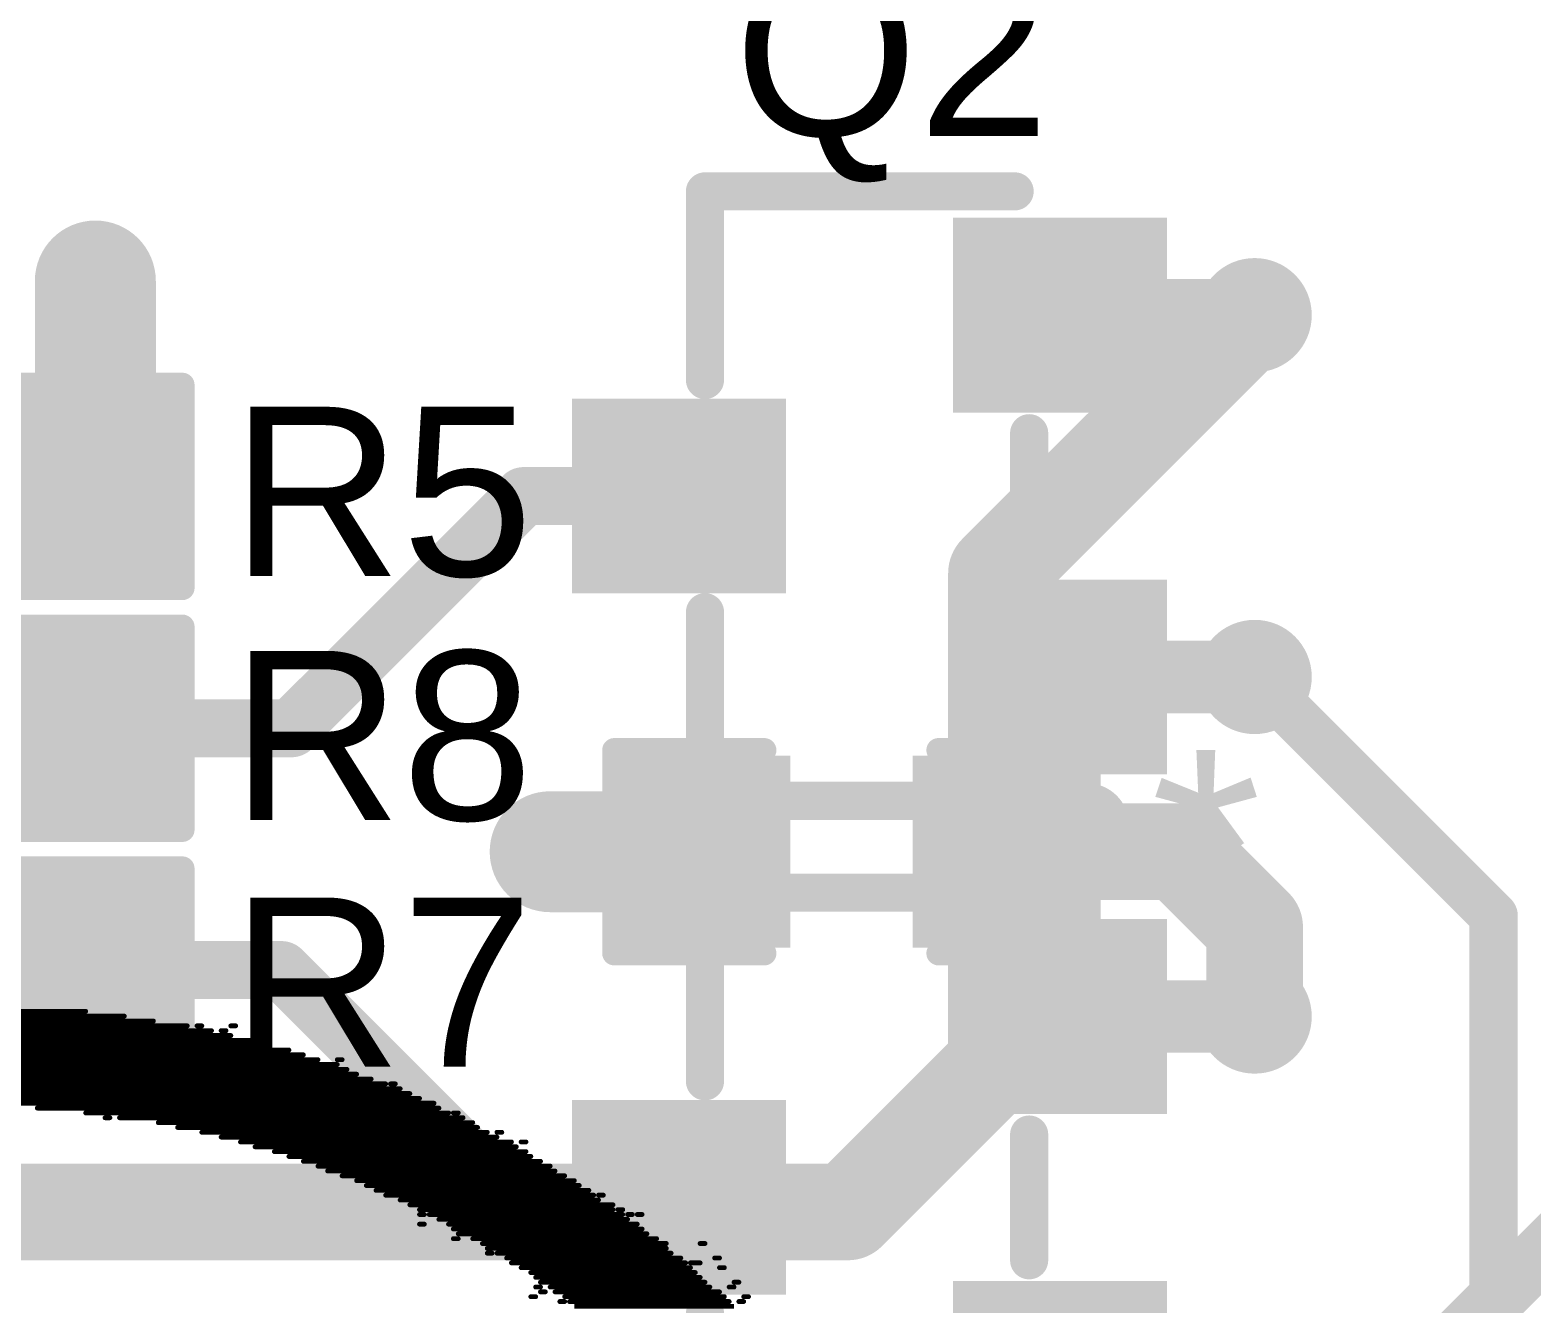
# Model space of a CAD drawing. Header units: millimetres. Extents: x -1.41 to 1.31, y -0.13 to 2.68.
# Drawn here: x 0.1915 to 0.5019, y 2.0545 to 2.3179 of the extents above; entities that cross this region are included whole.
import ezdxf

# ---------------------------------------------------------------- set-up
doc = ezdxf.new("R2010")
doc.units = ezdxf.units.MM
doc.header["$MEASUREMENT"] = 0
for name, color, linetype in [('BottomLayer', 5, 'Continuous'), ('BottomOverlay', 54, 'Continuous'), ('BottomPaste', 16, 'Continuous'), ('BottomSolder', 6, 'Continuous'), ('Mechanical2', 216, 'Continuous'), ('TopLayer', 1, 'Continuous'), ('TopOverlay', 2, 'Continuous'), ('TopPaste', 8, 'Continuous'), ('TopSolder', 216, 'Continuous'), ('ViaHoleLayer', 16, 'Continuous')]:
    doc.layers.add(name, color=color, linetype=linetype)
doc.styles.add('Arial', font='', dxfattribs={"height": 0.2})
doc.styles.get('Arial').set_extended_font_data('Arial')

# ---------------------------------------------------------------- blocks, each defined once
blk = doc.blocks.new('R__0603_58')
at = {"layer": 'TopLayer'}
for points in [[(-0.015, 0.0175), (-0.015, -0.0175), (-0.045, -0.0175), (-0.045, 0.0175)], [(0.045, 0.0175), (0.045, -0.0175), (0.015, -0.0175), (0.015, 0.0175)]]:
    blk.add_hatch(color=1, dxfattribs=at).paths.add_polyline_path(points)
at = {"layer": 'TopPaste'}
for points in [[(-0.015, 0.0175), (-0.015, -0.0175), (-0.045, -0.0175), (-0.045, 0.0175)], [(0.045, 0.0175), (0.045, -0.0175), (0.015, -0.0175), (0.015, 0.0175)]]:
    blk.add_hatch(color=8, dxfattribs=at).paths.add_polyline_path(points)
at = {"layer": 'TopSolder'}
for points in [[(-0.011, 0.0215), (-0.011, -0.0215), (-0.049, -0.0215), (-0.049, 0.0215)], [(0.049, 0.0215), (0.049, -0.0215), (0.011, -0.0215), (0.011, 0.0215)]]:
    blk.add_hatch(color=216, dxfattribs=at).paths.add_polyline_path(points)
at = {"layer": 'TopOverlay', "const_width": 0.005}
for points in [[(0.048, 0.021), (-0.048, 0.021)], [(-0.048, 0.021), (-0.048, -0.021)], [(0.048, 0.021), (0.048, -0.021)], [(0.048, -0.021), (-0.048, -0.021)]]:
    blk.add_lwpolyline(points, dxfattribs=at)
at = {"layer": 'TopOverlay', "const_width": 0.0025}
for points in [[(-0.04925, 0.021, 1), (-0.04675, 0.021, 1)], [(-0.04925, 0.021, 1), (-0.04675, 0.021, 1)], [(0.04675, 0.021, 1), (0.04925, 0.021, 1)], [(0.04675, 0.021, 1), (0.04925, 0.021, 1)], [(-0.04925, -0.021, 1), (-0.04675, -0.021, 1)], [(-0.04925, -0.021, 1), (-0.04675, -0.021, 1)], [(0.04675, -0.021, 1), (0.04925, -0.021, 1)], [(0.04675, -0.021, 1), (0.04925, -0.021, 1)]]:
    blk.add_lwpolyline(points, format="xyb", close=True, dxfattribs=at)
blk = doc.blocks.new('R__0603_59')
at = {"layer": 'TopLayer'}
for points in [[(-0.015, 0.0175), (-0.015, -0.0175), (-0.045, -0.0175), (-0.045, 0.0175)], [(0.045, 0.0175), (0.045, -0.0175), (0.015, -0.0175), (0.015, 0.0175)]]:
    blk.add_hatch(color=1, dxfattribs=at).paths.add_polyline_path(points)
at = {"layer": 'TopPaste'}
for points in [[(-0.015, 0.0175), (-0.015, -0.0175), (-0.045, -0.0175), (-0.045, 0.0175)], [(0.045, 0.0175), (0.045, -0.0175), (0.015, -0.0175), (0.015, 0.0175)]]:
    blk.add_hatch(color=8, dxfattribs=at).paths.add_polyline_path(points)
at = {"layer": 'TopSolder'}
for points in [[(-0.011, 0.0215), (-0.011, -0.0215), (-0.049, -0.0215), (-0.049, 0.0215)], [(0.049, 0.0215), (0.049, -0.0215), (0.011, -0.0215), (0.011, 0.0215)]]:
    blk.add_hatch(color=216, dxfattribs=at).paths.add_polyline_path(points)
at = {"layer": 'TopOverlay', "const_width": 0.005}
for points in [[(-0.048, 0.021), (-0.048, -0.021)], [(0.048, 0.021), (-0.048, 0.021)], [(0.048, 0.021), (0.048, -0.021)], [(0.048, -0.021), (-0.048, -0.021)]]:
    blk.add_lwpolyline(points, dxfattribs=at)
at = {"layer": 'TopOverlay', "const_width": 0.0025}
for points in [[(-0.04925, 0.021, 1), (-0.04675, 0.021, 1)], [(-0.04925, 0.021, 1), (-0.04675, 0.021, 1)], [(0.04675, 0.021, 1), (0.04925, 0.021, 1)], [(0.04675, 0.021, 1), (0.04925, 0.021, 1)], [(-0.04925, -0.021, 1), (-0.04675, -0.021, 1)], [(-0.04925, -0.021, 1), (-0.04675, -0.021, 1)], [(0.04675, -0.021, 1), (0.04925, -0.021, 1)], [(0.04675, -0.021, 1), (0.04925, -0.021, 1)]]:
    blk.add_lwpolyline(points, format="xyb", close=True, dxfattribs=at)
blk = doc.blocks.new('SOT_23_60')
at = {"layer": 'TopLayer'}
for points in [[(-0.01614, 0.05748), (0.01614, 0.05748), (0.01614, 0.02126), (-0.01614, 0.02126)], [(-0.05354, -0.02126), (-0.02126, -0.02126), (-0.02126, -0.05748), (-0.05354, -0.05748)], [(0.02126, -0.02126), (0.05354, -0.02126), (0.05354, -0.05748), (0.02126, -0.05748)]]:
    blk.add_hatch(color=1, dxfattribs=at).paths.add_polyline_path(points)
at = {"layer": 'TopPaste'}
for points in [[(-0.01614, 0.05748), (0.01614, 0.05748), (0.01614, 0.02126), (-0.01614, 0.02126)], [(-0.05354, -0.02126), (-0.02126, -0.02126), (-0.02126, -0.05748), (-0.05354, -0.05748)], [(0.02126, -0.02126), (0.05354, -0.02126), (0.05354, -0.05748), (0.02126, -0.05748)]]:
    blk.add_hatch(color=8, dxfattribs=at).paths.add_polyline_path(points)
at = {"layer": 'TopSolder'}
for points in [[(-0.02014, 0.06148), (0.02014, 0.06148), (0.02014, 0.01726), (-0.02014, 0.01726)], [(-0.05754, -0.01726), (-0.01726, -0.01726), (-0.01726, -0.06148), (-0.05754, -0.06148)], [(0.01726, -0.01726), (0.05754, -0.01726), (0.05754, -0.06148), (0.01726, -0.06148)]]:
    blk.add_hatch(color=216, dxfattribs=at).paths.add_polyline_path(points)
at = {"layer": 'TopOverlay', "const_width": 0.00787}
for points in [[(-0.063, 0.034), (-0.063, -0.03)], [(-0.063, 0.034), (-0.024, 0.034)], [(0.024, 0.034), (0.063, 0.034)], [(0.063, 0.034), (0.063, -0.03)], [(-0.013, -0.033), (0.013, -0.033)]]:
    blk.add_lwpolyline(points, dxfattribs=at)
at = {"layer": 'TopOverlay'}
for points, const_width in [([(-0.06497, 0.034, 1), (-0.06103, 0.034, 1)], 0.00394), ([(-0.06497, 0.034, 1), (-0.06103, 0.034, 1)], 0.00394), ([(-0.02597, 0.034, 1), (-0.02203, 0.034, 1)], 0.00394), ([(0.02203, 0.034, 1), (0.02597, 0.034, 1)], 0.00394), ([(0.06103, 0.034, 1), (0.06497, 0.034, 1)], 0.00394), ([(0.06103, 0.034, 1), (0.06497, 0.034, 1)], 0.00394), ([(-0.06497, -0.03, 1), (-0.06103, -0.03, 1)], 0.00394), ([(0.06103, -0.03, 1), (0.06497, -0.03, 1)], 0.00394), ([(-0.01497, -0.033, 1), (-0.01103, -0.033, 1)], 0.00394), ([(0.01103, -0.033, 1), (0.01497, -0.033, 1)], 0.00394), ([(-0.06439, -0.045, 1), (-0.07161, -0.045, 1)], 0.01), ([(-0.07411, -0.045, 1), (-0.06911, -0.045, 1)], 0.005), ([(-0.06689, -0.045, 1), (-0.06189, -0.045, 1)], 0.005)]:
    blk.add_lwpolyline(points, format="xyb", close=True, dxfattribs=dict(at, const_width=const_width))
blk = doc.blocks.new('SOT_23_61')
at = {"layer": 'TopLayer'}
for points in [[(-0.01614, 0.05748), (0.01614, 0.05748), (0.01614, 0.02126), (-0.01614, 0.02126)], [(-0.05354, -0.02126), (-0.02126, -0.02126), (-0.02126, -0.05748), (-0.05354, -0.05748)], [(0.02126, -0.02126), (0.05354, -0.02126), (0.05354, -0.05748), (0.02126, -0.05748)]]:
    blk.add_hatch(color=1, dxfattribs=at).paths.add_polyline_path(points)
at = {"layer": 'TopPaste'}
for points in [[(-0.01614, 0.05748), (0.01614, 0.05748), (0.01614, 0.02126), (-0.01614, 0.02126)], [(-0.05354, -0.02126), (-0.02126, -0.02126), (-0.02126, -0.05748), (-0.05354, -0.05748)], [(0.02126, -0.02126), (0.05354, -0.02126), (0.05354, -0.05748), (0.02126, -0.05748)]]:
    blk.add_hatch(color=8, dxfattribs=at).paths.add_polyline_path(points)
at = {"layer": 'TopSolder'}
for points in [[(-0.02014, 0.06148), (0.02014, 0.06148), (0.02014, 0.01726), (-0.02014, 0.01726)], [(-0.05754, -0.01726), (-0.01726, -0.01726), (-0.01726, -0.06148), (-0.05754, -0.06148)], [(0.01726, -0.01726), (0.05754, -0.01726), (0.05754, -0.06148), (0.01726, -0.06148)]]:
    blk.add_hatch(color=216, dxfattribs=at).paths.add_polyline_path(points)
at = {"layer": 'TopOverlay', "const_width": 0.00787}
for points in [[(-0.063, 0.034), (-0.063, -0.03)], [(-0.063, 0.034), (-0.024, 0.034)], [(0.024, 0.034), (0.063, 0.034)], [(0.063, 0.034), (0.063, -0.03)], [(-0.013, -0.033), (0.013, -0.033)]]:
    blk.add_lwpolyline(points, dxfattribs=at)
at = {"layer": 'TopOverlay'}
for points, const_width in [([(-0.06497, 0.034, 1), (-0.06103, 0.034, 1)], 0.00394), ([(-0.06497, 0.034, 1), (-0.06103, 0.034, 1)], 0.00394), ([(-0.02597, 0.034, 1), (-0.02203, 0.034, 1)], 0.00394), ([(0.02203, 0.034, 1), (0.02597, 0.034, 1)], 0.00394), ([(0.06103, 0.034, 1), (0.06497, 0.034, 1)], 0.00394), ([(0.06103, 0.034, 1), (0.06497, 0.034, 1)], 0.00394), ([(-0.06497, -0.03, 1), (-0.06103, -0.03, 1)], 0.00394), ([(0.06103, -0.03, 1), (0.06497, -0.03, 1)], 0.00394), ([(-0.01497, -0.033, 1), (-0.01103, -0.033, 1)], 0.00394), ([(0.01103, -0.033, 1), (0.01497, -0.033, 1)], 0.00394), ([(-0.06439, -0.045, 1), (-0.07161, -0.045, 1)], 0.01), ([(-0.07411, -0.045, 1), (-0.06911, -0.045, 1)], 0.005), ([(-0.06689, -0.045, 1), (-0.06189, -0.045, 1)], 0.005)]:
    blk.add_lwpolyline(points, format="xyb", close=True, dxfattribs=dict(at, const_width=const_width))
blk = doc.blocks.new('R__0603_73')
at = {"layer": 'TopLayer'}
for points in [[(-0.015, 0.0175), (-0.015, -0.0175), (-0.045, -0.0175), (-0.045, 0.0175)], [(0.045, 0.0175), (0.045, -0.0175), (0.015, -0.0175), (0.015, 0.0175)]]:
    blk.add_hatch(color=1, dxfattribs=at).paths.add_polyline_path(points)
at = {"layer": 'TopPaste'}
for points in [[(-0.015, 0.0175), (-0.015, -0.0175), (-0.045, -0.0175), (-0.045, 0.0175)], [(0.045, 0.0175), (0.045, -0.0175), (0.015, -0.0175), (0.015, 0.0175)]]:
    blk.add_hatch(color=8, dxfattribs=at).paths.add_polyline_path(points)
at = {"layer": 'TopSolder'}
for points in [[(-0.011, 0.0215), (-0.011, -0.0215), (-0.049, -0.0215), (-0.049, 0.0215)], [(0.049, 0.0215), (0.049, -0.0215), (0.011, -0.0215), (0.011, 0.0215)]]:
    blk.add_hatch(color=216, dxfattribs=at).paths.add_polyline_path(points)
at = {"layer": 'TopOverlay', "const_width": 0.005}
for points in [[(-0.048, 0.021), (0.048, 0.021)], [(-0.048, -0.021), (-0.048, 0.021)], [(0.048, -0.021), (0.048, 0.021)], [(-0.048, -0.021), (0.048, -0.021)]]:
    blk.add_lwpolyline(points, dxfattribs=at)
at = {"layer": 'TopOverlay', "const_width": 0.0025}
for points in [[(-0.04925, 0.021, 1), (-0.04675, 0.021, 1)], [(-0.04925, 0.021, 1), (-0.04675, 0.021, 1)], [(0.04675, 0.021, 1), (0.04925, 0.021, 1)], [(0.04675, 0.021, 1), (0.04925, 0.021, 1)], [(-0.04925, -0.021, 1), (-0.04675, -0.021, 1)], [(-0.04925, -0.021, 1), (-0.04675, -0.021, 1)], [(0.04675, -0.021, 1), (0.04925, -0.021, 1)], [(0.04675, -0.021, 1), (0.04925, -0.021, 1)]]:
    blk.add_lwpolyline(points, format="xyb", close=True, dxfattribs=at)
blk = doc.blocks.new('C__0603_B_81')
at = {"layer": 'BottomLayer'}
for points in [[(-0.045, -0.0175), (-0.045, 0.0175), (-0.015, 0.0175), (-0.015, -0.0175)], [(0.015, -0.0175), (0.015, 0.0175), (0.045, 0.0175), (0.045, -0.0175)]]:
    blk.add_hatch(color=5, dxfattribs=at).paths.add_polyline_path(points)
at = {"layer": 'BottomPaste'}
for points in [[(-0.045, -0.0175), (-0.045, 0.0175), (-0.015, 0.0175), (-0.015, -0.0175)], [(0.015, -0.0175), (0.015, 0.0175), (0.045, 0.0175), (0.045, -0.0175)]]:
    blk.add_hatch(color=16, dxfattribs=at).paths.add_polyline_path(points)
at = {"layer": 'BottomSolder'}
for points in [[(-0.04736, -0.01986), (-0.04736, 0.01986), (-0.01264, 0.01986), (-0.01264, -0.01986)], [(0.01264, -0.01986), (0.01264, 0.01986), (0.04736, 0.01986), (0.04736, -0.01986)]]:
    blk.add_hatch(color=6, dxfattribs=at).paths.add_polyline_path(points)
at = {"layer": 'BottomOverlay', "const_width": 0.005}
for points in [[(-0.049, 0.021), (-0.049, -0.021)], [(-0.018, 0.021), (-0.049, 0.021)], [(0.049, 0.021), (0.018, 0.021)], [(0.049, 0.021), (0.049, -0.021)], [(-0.018, -0.021), (-0.049, -0.021)], [(0.049, -0.021), (0.018, -0.021)]]:
    blk.add_lwpolyline(points, dxfattribs=at)
at = {"layer": 'BottomOverlay', "const_width": 0.0025}
for points in [[(-0.05025, 0.021, 1), (-0.04775, 0.021, 1)], [(-0.05025, 0.021, 1), (-0.04775, 0.021, 1)], [(-0.01925, 0.021, 1), (-0.01675, 0.021, 1)], [(0.01675, 0.021, 1), (0.01925, 0.021, 1)], [(0.04775, 0.021, 1), (0.05025, 0.021, 1)], [(0.04775, 0.021, 1), (0.05025, 0.021, 1)], [(-0.05025, -0.021, 1), (-0.04775, -0.021, 1)], [(-0.05025, -0.021, 1), (-0.04775, -0.021, 1)], [(-0.01925, -0.021, 1), (-0.01675, -0.021, 1)], [(0.01675, -0.021, 1), (0.01925, -0.021, 1)], [(0.04775, -0.021, 1), (0.05025, -0.021, 1)], [(0.04775, -0.021, 1), (0.05025, -0.021, 1)]]:
    blk.add_lwpolyline(points, format="xyb", close=True, dxfattribs=at)

msp = doc.modelspace()

# ---------------------------------------------------------------- hatches: boundary and pattern name
at = {"layer": 'BottomLayer'}
h = msp.add_hatch(color=5, dxfattribs=at)
edge = h.paths.add_edge_path()
edge.add_arc((0.205, 2.266), 0.01181, 0, 360)
h = msp.add_hatch(color=5, dxfattribs=at)
edge = h.paths.add_edge_path()
edge.add_arc((0.4446, 2.25893), 0.01181, 0, 360)
h = msp.add_hatch(color=5, dxfattribs=at)
edge = h.paths.add_edge_path()
edge.add_arc((0.4446, 2.18413), 0.01181, 0, 360)
h = msp.add_hatch(color=5, dxfattribs=at)
edge = h.paths.add_edge_path()
edge.add_arc((0.299, 2.148), 0.01181, 0, 360)
h = msp.add_hatch(color=5, dxfattribs=at)
edge = h.paths.add_edge_path()
edge.add_arc((0.4446, 2.11393), 0.01181, 0, 360)
at = {"layer": 'TopLayer'}
h = msp.add_hatch(color=1, dxfattribs=at)
edge = h.paths.add_edge_path()
edge.add_arc((0.205, 2.266), 0.01181, 0, 360)
h = msp.add_hatch(color=1, dxfattribs=at)
edge = h.paths.add_edge_path()
edge.add_arc((0.4446, 2.25893), 0.01181, 0, 360)
h = msp.add_hatch(color=1, dxfattribs=at)
edge = h.paths.add_edge_path()
edge.add_arc((0.4446, 2.18413), 0.01181, 0, 360)
h = msp.add_hatch(color=1, dxfattribs=at)
edge = h.paths.add_edge_path()
edge.add_arc((0.299, 2.148), 0.01181, 0, 360)
h = msp.add_hatch(color=1, dxfattribs=at)
edge = h.paths.add_edge_path()
edge.add_arc((0.4446, 2.11393), 0.01181, 0, 360)
at = {"layer": 'ViaHoleLayer'}
h = msp.add_hatch(color=16, dxfattribs=at)
edge = h.paths.add_edge_path()
edge.add_arc((0.205, 2.266), 0.00591, 0, 360)
h = msp.add_hatch(color=16, dxfattribs=at)
edge = h.paths.add_edge_path()
edge.add_arc((0.4446, 2.25893), 0.00591, 0, 360)
h = msp.add_hatch(color=16, dxfattribs=at)
edge = h.paths.add_edge_path()
edge.add_arc((0.4446, 2.18413), 0.00591, 0, 360)
h = msp.add_hatch(color=16, dxfattribs=at)
edge = h.paths.add_edge_path()
edge.add_arc((0.299, 2.148), 0.00591, 0, 360)
h = msp.add_hatch(color=16, dxfattribs=at)
edge = h.paths.add_edge_path()
edge.add_arc((0.4446, 2.11393), 0.00591, 0, 360)

# ---------------------------------------------------------------- linework, layer by layer
at = {"layer": 'BottomLayer'}
for points, const_width in [([(0.39126, 2.2056), (0.4446, 2.25893)], 0.02), ([(0.39126, 2.148), (0.39126, 2.2056)], 0.02), ([(0.4446, 2.18413), (0.494, 2.13472)], 0.01), ([(0.299, 2.148), (0.33126, 2.148)], 0.025), ([(0.39126, 2.10426), (0.39126, 2.148)], 0.02), ([(0.39126, 2.148), (0.429, 2.148)], 0.02), ([(0.429, 2.148), (0.4446, 2.1324)], 0.02), ([(0.4446, 2.11393), (0.4446, 2.1324)], 0.02), ([(0.494, 1.343), (0.494, 2.13472)], 0.01), ([(0.36053, 2.07353), (0.39126, 2.10426)], 0.02), ([(0.112, 2.07353), (0.36053, 2.07353)], 0.02)]:
    msp.add_lwpolyline(points, dxfattribs=dict(at, const_width=const_width))
for points, const_width in [([(0.4396, 2.25893, 1), (0.4496, 2.25893, 1)], 0.01), ([(0.38626, 2.2056, 1), (0.39626, 2.2056, 1)], 0.01), ([(0.38626, 2.2056, 1), (0.39626, 2.2056, 1)], 0.01), ([(0.4421, 2.18413, 1), (0.4471, 2.18413, 1)], 0.005), ([(0.29275, 2.148, 1), (0.30525, 2.148, 1)], 0.0125), ([(0.32501, 2.148, 1), (0.33751, 2.148, 1)], 0.0125), ([(0.38626, 2.148, 1), (0.39626, 2.148, 1)], 0.01), ([(0.38626, 2.148, 1), (0.39626, 2.148, 1)], 0.01), ([(0.38626, 2.148, 1), (0.39626, 2.148, 1)], 0.01), ([(0.424, 2.148, 1), (0.434, 2.148, 1)], 0.01), ([(0.424, 2.148, 1), (0.434, 2.148, 1)], 0.01), ([(0.4396, 2.1324, 1), (0.4496, 2.1324, 1)], 0.01), ([(0.4396, 2.1324, 1), (0.4496, 2.1324, 1)], 0.01), ([(0.4915, 2.13472, 1), (0.4965, 2.13472, 1)], 0.005), ([(0.4915, 2.13472, 1), (0.4965, 2.13472, 1)], 0.005), ([(0.4396, 2.11393, 1), (0.4496, 2.11393, 1)], 0.01), ([(0.38626, 2.10426, 1), (0.39626, 2.10426, 1)], 0.01), ([(0.38626, 2.10426, 1), (0.39626, 2.10426, 1)], 0.01), ([(0.35553, 2.07353, 1), (0.36553, 2.07353, 1)], 0.01), ([(0.35553, 2.07353, 1), (0.36553, 2.07353, 1)], 0.01)]:
    msp.add_lwpolyline(points, format="xyb", close=True, dxfattribs=dict(at, const_width=const_width))
at = {"layer": 'BottomOverlay', "const_width": 0.001}
for points in [[(0.149, 2.114), (0.211, 2.114)], [(0.157, 2.115), (0.203, 2.115)], [(0.132, 2.111), (0.229, 2.111)], [(0.136, 2.112), (0.224, 2.112)], [(0.143, 2.113), (0.217, 2.113)], [(0.226, 2.112), (0.227, 2.112)], [(0.231, 2.111), (0.232, 2.111)], [(0.233, 2.112), (0.234, 2.112)], [(0.119, 2.108), (0.241, 2.108)], [(0.124, 2.109), (0.237, 2.109)], [(0.128, 2.11), (0.233, 2.11)], [(0.109, 2.105), (0.251, 2.105)], [(0.113, 2.106), (0.248, 2.106)], [(0.116, 2.107), (0.245, 2.107)], [(0.255, 2.105), (0.256, 2.105)], [(0.101, 2.102), (0.259, 2.102)], [(0.104, 2.103), (0.257, 2.103)], [(0.107, 2.104), (0.255, 2.104)], [(0.091, 2.098), (0.27, 2.098)], [(0.093, 2.099), (0.268, 2.099)], [(0.096, 2.1), (0.265, 2.1)], [(0.099, 2.101), (0.262, 2.101)], [(0.266, 2.1), (0.267, 2.1)], [(0.086, 2.096), (0.275, 2.096)], [(0.089, 2.097), (0.272, 2.097)], [(0.193, 2.095), (0.276, 2.095)], [(0.203, 2.094), (0.278, 2.094)], [(0.207, 2.093), (0.208, 2.093)], [(0.21, 2.093), (0.281, 2.093)], [(0.218, 2.092), (0.283, 2.092)], [(0.279, 2.094), (0.28, 2.094)], [(0.222, 2.091), (0.284, 2.091)], [(0.227, 2.09), (0.286, 2.09)], [(0.231, 2.089), (0.288, 2.089)], [(0.288, 2.09), (0.289, 2.09)], [(0.235, 2.088), (0.291, 2.088)], [(0.238, 2.087), (0.292, 2.087)], [(0.242, 2.086), (0.294, 2.086)], [(0.293, 2.088), (0.294, 2.088)], [(0.245, 2.085), (0.295, 2.085)], [(0.248, 2.084), (0.297, 2.084)], [(0.251, 2.083), (0.299, 2.083)], [(0.253, 2.082), (0.3, 2.082)], [(0.256, 2.081), (0.302, 2.081)], [(0.259, 2.08), (0.304, 2.08)], [(0.261, 2.079), (0.305, 2.079)], [(0.263, 2.078), (0.307, 2.078)], [(0.265, 2.077), (0.308, 2.077)], [(0.309, 2.077), (0.31, 2.077)], [(0.268, 2.076), (0.309, 2.076)], [(0.27, 2.075), (0.312, 2.075)], [(0.272, 2.074), (0.312, 2.074)], [(0.313, 2.074), (0.314, 2.074)], [(0.272, 2.073), (0.273, 2.073)], [(0.272, 2.071), (0.273, 2.071)], [(0.274, 2.073), (0.314, 2.073)], [(0.276, 2.072), (0.315, 2.072)], [(0.278, 2.071), (0.317, 2.071)], [(0.315, 2.073), (0.316, 2.073)], [(0.317, 2.073), (0.318, 2.073)], [(0.279, 2.07), (0.318, 2.07)], [(0.279, 2.068), (0.28, 2.068)], [(0.28, 2.069), (0.319, 2.069)], [(0.283, 2.068), (0.321, 2.068)], [(0.285, 2.067), (0.323, 2.067)], [(0.33, 2.067), (0.331, 2.067)], [(0.286, 2.066), (0.323, 2.066)], [(0.286, 2.065), (0.287, 2.065)], [(0.288, 2.065), (0.324, 2.065)], [(0.29, 2.064), (0.326, 2.064)], [(0.333, 2.064), (0.334, 2.064)], [(0.291, 2.063), (0.327, 2.063)], [(0.293, 2.062), (0.328, 2.062)], [(0.295, 2.061), (0.329, 2.061)], [(0.328, 2.063), (0.33, 2.063)], [(0.334, 2.062), (0.335, 2.062)], [(0.296, 2.06), (0.33, 2.06)], [(0.296, 2.058), (0.297, 2.058)], [(0.297, 2.059), (0.331, 2.059)], [(0.299, 2.058), (0.332, 2.058)], [(0.336, 2.058), (0.337, 2.058)], [(0.337, 2.059), (0.338, 2.059)], [(0.295, 2.056), (0.296, 2.056)], [(0.297, 2.057), (0.298, 2.057)], [(0.3, 2.057), (0.334, 2.057)], [(0.301, 2.055), (0.302, 2.055)], [(0.302, 2.056), (0.335, 2.056)], [(0.303, 2.055), (0.336, 2.055)], [(0.338, 2.055), (0.339, 2.055)], [(0.339, 2.056), (0.34, 2.056)], [(0.304, 2.054), (0.337, 2.054)]]:
    msp.add_lwpolyline(points, dxfattribs=at)
at = {"layer": 'BottomOverlay', "const_width": 0.0005}
for points in [[(0.20275, 2.115, 1), (0.20325, 2.115, 1)], [(0.21075, 2.114, 1), (0.21125, 2.114, 1)], [(0.21675, 2.113, 1), (0.21725, 2.113, 1)], [(0.22375, 2.112, 1), (0.22425, 2.112, 1)], [(0.22575, 2.112, 1), (0.22625, 2.112, 1)], [(0.22675, 2.112, 1), (0.22725, 2.112, 1)], [(0.22875, 2.111, 1), (0.22925, 2.111, 1)], [(0.23075, 2.111, 1), (0.23125, 2.111, 1)], [(0.23175, 2.111, 1), (0.23225, 2.111, 1)], [(0.23275, 2.112, 1), (0.23325, 2.112, 1)], [(0.23375, 2.112, 1), (0.23425, 2.112, 1)], [(0.23275, 2.11, 1), (0.23325, 2.11, 1)], [(0.23675, 2.109, 1), (0.23725, 2.109, 1)], [(0.24075, 2.108, 1), (0.24125, 2.108, 1)], [(0.24475, 2.107, 1), (0.24525, 2.107, 1)], [(0.24775, 2.106, 1), (0.24825, 2.106, 1)], [(0.25075, 2.105, 1), (0.25125, 2.105, 1)], [(0.25475, 2.105, 1), (0.25525, 2.105, 1)], [(0.25575, 2.105, 1), (0.25625, 2.105, 1)], [(0.25475, 2.104, 1), (0.25525, 2.104, 1)], [(0.25675, 2.103, 1), (0.25725, 2.103, 1)], [(0.25875, 2.102, 1), (0.25925, 2.102, 1)], [(0.26175, 2.101, 1), (0.26225, 2.101, 1)], [(0.26475, 2.1, 1), (0.26525, 2.1, 1)], [(0.26575, 2.1, 1), (0.26625, 2.1, 1)], [(0.26675, 2.1, 1), (0.26725, 2.1, 1)], [(0.26775, 2.099, 1), (0.26825, 2.099, 1)], [(0.26975, 2.098, 1), (0.27025, 2.098, 1)], [(0.19275, 2.095, 1), (0.19325, 2.095, 1)], [(0.27175, 2.097, 1), (0.27225, 2.097, 1)], [(0.27475, 2.096, 1), (0.27525, 2.096, 1)], [(0.27575, 2.095, 1), (0.27625, 2.095, 1)], [(0.20275, 2.094, 1), (0.20325, 2.094, 1)], [(0.20675, 2.093, 1), (0.20725, 2.093, 1)], [(0.20775, 2.093, 1), (0.20825, 2.093, 1)], [(0.20975, 2.093, 1), (0.21025, 2.093, 1)], [(0.21775, 2.092, 1), (0.21825, 2.092, 1)], [(0.27775, 2.094, 1), (0.27825, 2.094, 1)], [(0.27875, 2.094, 1), (0.27925, 2.094, 1)], [(0.27975, 2.094, 1), (0.28025, 2.094, 1)], [(0.28075, 2.093, 1), (0.28125, 2.093, 1)], [(0.28275, 2.092, 1), (0.28325, 2.092, 1)], [(0.22175, 2.091, 1), (0.22225, 2.091, 1)], [(0.22675, 2.09, 1), (0.22725, 2.09, 1)], [(0.23075, 2.089, 1), (0.23125, 2.089, 1)], [(0.28375, 2.091, 1), (0.28425, 2.091, 1)], [(0.28575, 2.09, 1), (0.28625, 2.09, 1)], [(0.28775, 2.09, 1), (0.28825, 2.09, 1)], [(0.28775, 2.089, 1), (0.28825, 2.089, 1)], [(0.28875, 2.09, 1), (0.28925, 2.09, 1)], [(0.23475, 2.088, 1), (0.23525, 2.088, 1)], [(0.23775, 2.087, 1), (0.23825, 2.087, 1)], [(0.24175, 2.086, 1), (0.24225, 2.086, 1)], [(0.29075, 2.088, 1), (0.29125, 2.088, 1)], [(0.29175, 2.087, 1), (0.29225, 2.087, 1)], [(0.29275, 2.088, 1), (0.29325, 2.088, 1)], [(0.29375, 2.088, 1), (0.29425, 2.088, 1)], [(0.29375, 2.086, 1), (0.29425, 2.086, 1)], [(0.24475, 2.085, 1), (0.24525, 2.085, 1)], [(0.24775, 2.084, 1), (0.24825, 2.084, 1)], [(0.25075, 2.083, 1), (0.25125, 2.083, 1)], [(0.29475, 2.085, 1), (0.29525, 2.085, 1)], [(0.29675, 2.084, 1), (0.29725, 2.084, 1)], [(0.29875, 2.083, 1), (0.29925, 2.083, 1)], [(0.25275, 2.082, 1), (0.25325, 2.082, 1)], [(0.25575, 2.081, 1), (0.25625, 2.081, 1)], [(0.25875, 2.08, 1), (0.25925, 2.08, 1)], [(0.29975, 2.082, 1), (0.30025, 2.082, 1)], [(0.30175, 2.081, 1), (0.30225, 2.081, 1)], [(0.30375, 2.08, 1), (0.30425, 2.08, 1)], [(0.26075, 2.079, 1), (0.26125, 2.079, 1)], [(0.26275, 2.078, 1), (0.26325, 2.078, 1)], [(0.26475, 2.077, 1), (0.26525, 2.077, 1)], [(0.30475, 2.079, 1), (0.30525, 2.079, 1)], [(0.30675, 2.078, 1), (0.30725, 2.078, 1)], [(0.30775, 2.077, 1), (0.30825, 2.077, 1)], [(0.30875, 2.077, 1), (0.30925, 2.077, 1)], [(0.30975, 2.077, 1), (0.31025, 2.077, 1)], [(0.26775, 2.076, 1), (0.26825, 2.076, 1)], [(0.26975, 2.075, 1), (0.27025, 2.075, 1)], [(0.27175, 2.074, 1), (0.27225, 2.074, 1)], [(0.30875, 2.076, 1), (0.30925, 2.076, 1)], [(0.31175, 2.075, 1), (0.31225, 2.075, 1)], [(0.31175, 2.074, 1), (0.31225, 2.074, 1)], [(0.31275, 2.074, 1), (0.31325, 2.074, 1)], [(0.31375, 2.074, 1), (0.31425, 2.074, 1)], [(0.27175, 2.073, 1), (0.27225, 2.073, 1)], [(0.27175, 2.071, 1), (0.27225, 2.071, 1)], [(0.27275, 2.073, 1), (0.27325, 2.073, 1)], [(0.27275, 2.071, 1), (0.27325, 2.071, 1)], [(0.27375, 2.073, 1), (0.27425, 2.073, 1)], [(0.27575, 2.072, 1), (0.27625, 2.072, 1)], [(0.27775, 2.071, 1), (0.27825, 2.071, 1)], [(0.31375, 2.073, 1), (0.31425, 2.073, 1)], [(0.31475, 2.073, 1), (0.31525, 2.073, 1)], [(0.31475, 2.072, 1), (0.31525, 2.072, 1)], [(0.31575, 2.073, 1), (0.31625, 2.073, 1)], [(0.31675, 2.073, 1), (0.31725, 2.073, 1)], [(0.31675, 2.071, 1), (0.31725, 2.071, 1)], [(0.31775, 2.073, 1), (0.31825, 2.073, 1)], [(0.27875, 2.07, 1), (0.27925, 2.07, 1)], [(0.27875, 2.068, 1), (0.27925, 2.068, 1)], [(0.27975, 2.069, 1), (0.28025, 2.069, 1)], [(0.27975, 2.068, 1), (0.28025, 2.068, 1)], [(0.28275, 2.068, 1), (0.28325, 2.068, 1)], [(0.28475, 2.067, 1), (0.28525, 2.067, 1)], [(0.31775, 2.07, 1), (0.31825, 2.07, 1)], [(0.31875, 2.069, 1), (0.31925, 2.069, 1)], [(0.32075, 2.068, 1), (0.32125, 2.068, 1)], [(0.32275, 2.067, 1), (0.32325, 2.067, 1)], [(0.32975, 2.067, 1), (0.33025, 2.067, 1)], [(0.33075, 2.067, 1), (0.33125, 2.067, 1)], [(0.28575, 2.066, 1), (0.28625, 2.066, 1)], [(0.28575, 2.065, 1), (0.28625, 2.065, 1)], [(0.28675, 2.065, 1), (0.28725, 2.065, 1)], [(0.28775, 2.065, 1), (0.28825, 2.065, 1)], [(0.28975, 2.064, 1), (0.29025, 2.064, 1)], [(0.32275, 2.066, 1), (0.32325, 2.066, 1)], [(0.32375, 2.065, 1), (0.32425, 2.065, 1)], [(0.32575, 2.064, 1), (0.32625, 2.064, 1)], [(0.33275, 2.064, 1), (0.33325, 2.064, 1)], [(0.33375, 2.064, 1), (0.33425, 2.064, 1)], [(0.29075, 2.063, 1), (0.29125, 2.063, 1)], [(0.29275, 2.062, 1), (0.29325, 2.062, 1)], [(0.29475, 2.061, 1), (0.29525, 2.061, 1)], [(0.32675, 2.063, 1), (0.32725, 2.063, 1)], [(0.32775, 2.063, 1), (0.32825, 2.063, 1)], [(0.32775, 2.062, 1), (0.32825, 2.062, 1)], [(0.32875, 2.061, 1), (0.32925, 2.061, 1)], [(0.32975, 2.063, 1), (0.33025, 2.063, 1)], [(0.33375, 2.062, 1), (0.33425, 2.062, 1)], [(0.33475, 2.062, 1), (0.33525, 2.062, 1)], [(0.29575, 2.06, 1), (0.29625, 2.06, 1)], [(0.29575, 2.058, 1), (0.29625, 2.058, 1)], [(0.29675, 2.059, 1), (0.29725, 2.059, 1)], [(0.29675, 2.058, 1), (0.29725, 2.058, 1)], [(0.29875, 2.058, 1), (0.29925, 2.058, 1)], [(0.32975, 2.06, 1), (0.33025, 2.06, 1)], [(0.33075, 2.059, 1), (0.33125, 2.059, 1)], [(0.33175, 2.058, 1), (0.33225, 2.058, 1)], [(0.33575, 2.058, 1), (0.33625, 2.058, 1)], [(0.33675, 2.059, 1), (0.33725, 2.059, 1)], [(0.33675, 2.058, 1), (0.33725, 2.058, 1)], [(0.33775, 2.059, 1), (0.33825, 2.059, 1)], [(0.29475, 2.056, 1), (0.29525, 2.056, 1)], [(0.29575, 2.056, 1), (0.29625, 2.056, 1)], [(0.29675, 2.057, 1), (0.29725, 2.057, 1)], [(0.29775, 2.057, 1), (0.29825, 2.057, 1)], [(0.29975, 2.057, 1), (0.30025, 2.057, 1)], [(0.30075, 2.055, 1), (0.30125, 2.055, 1)], [(0.30175, 2.056, 1), (0.30225, 2.056, 1)], [(0.30175, 2.055, 1), (0.30225, 2.055, 1)], [(0.30275, 2.055, 1), (0.30325, 2.055, 1)], [(0.33375, 2.057, 1), (0.33425, 2.057, 1)], [(0.33475, 2.056, 1), (0.33525, 2.056, 1)], [(0.33575, 2.055, 1), (0.33625, 2.055, 1)], [(0.33775, 2.055, 1), (0.33825, 2.055, 1)], [(0.33875, 2.056, 1), (0.33925, 2.056, 1)], [(0.33875, 2.055, 1), (0.33925, 2.055, 1)], [(0.33975, 2.056, 1), (0.34025, 2.056, 1)]]:
    msp.add_lwpolyline(points, format="xyb", close=True, dxfattribs=at)
at = {"layer": 'Mechanical2', "const_width": 0.015}
msp.add_lwpolyline([(1.30453, 0.77794, -5.376897), (1.30384, 1.78291)], format="xyb", dxfattribs=at)
at = {"layer": 'TopLayer'}
for points, const_width in [([(0.205, 2.22453), (0.205, 2.266)], 0.025), ([(0.40437, 2.25893), (0.4446, 2.25893)], 0.015), ([(0.24553, 2.17353), (0.29353, 2.22153)], 0.012), ([(0.29353, 2.22153), (0.32366, 2.22153)], 0.012), ([(0.40437, 2.18413), (0.4446, 2.18413)], 0.015), ([(0.205, 2.17353), (0.24553, 2.17353)], 0.012), ([(0.205, 2.12353), (0.24347, 2.12353)], 0.012), ([(0.24347, 2.12353), (0.29047, 2.07653)], 0.012), ([(0.40437, 2.11393), (0.4446, 2.11393)], 0.015), ([(0.471, 2.032), (0.52053, 2.08153)], 0.012), ([(0.29047, 2.07653), (0.32563, 2.07653)], 0.012)]:
    msp.add_lwpolyline(points, dxfattribs=dict(at, const_width=const_width))
for points, const_width in [([(0.19875, 2.266, 1), (0.21125, 2.266, 1)], 0.0125), ([(0.40062, 2.25893, 1), (0.40812, 2.25893, 1)], 0.0075), ([(0.44085, 2.25893, 1), (0.44835, 2.25893, 1)], 0.0075), ([(0.19875, 2.22453, 1), (0.21125, 2.22453, 1)], 0.0125), ([(0.29053, 2.22153, 1), (0.29653, 2.22153, 1)], 0.006), ([(0.29053, 2.22153, 1), (0.29653, 2.22153, 1)], 0.006), ([(0.32066, 2.22153, 1), (0.32666, 2.22153, 1)], 0.006), ([(0.40062, 2.18413, 1), (0.40812, 2.18413, 1)], 0.0075), ([(0.44085, 2.18413, 1), (0.44835, 2.18413, 1)], 0.0075), ([(0.202, 2.17353, 1), (0.208, 2.17353, 1)], 0.006), ([(0.24253, 2.17353, 1), (0.24853, 2.17353, 1)], 0.006), ([(0.24253, 2.17353, 1), (0.24853, 2.17353, 1)], 0.006), ([(0.202, 2.12353, 1), (0.208, 2.12353, 1)], 0.006), ([(0.24047, 2.12353, 1), (0.24647, 2.12353, 1)], 0.006), ([(0.24047, 2.12353, 1), (0.24647, 2.12353, 1)], 0.006), ([(0.40062, 2.11393, 1), (0.40812, 2.11393, 1)], 0.0075), ([(0.44085, 2.11393, 1), (0.44835, 2.11393, 1)], 0.0075), ([(0.28747, 2.07653, 1), (0.29347, 2.07653, 1)], 0.006), ([(0.28747, 2.07653, 1), (0.29347, 2.07653, 1)], 0.006), ([(0.32263, 2.07653, 1), (0.32863, 2.07653, 1)], 0.006)]:
    msp.add_lwpolyline(points, format="xyb", close=True, dxfattribs=dict(at, const_width=const_width))

# ---------------------------------------------------------------- block references
for name, p, rotation in [('SOT_23_60', (0.365, 2.22153), 90), ('R__0603_59', (0.175, 2.17353), 180), ('C__0603_B_81', (0.36126, 2.148), 180), ('R__0603_58', (0.175, 2.12353), 180), ('SOT_23_61', (0.365, 2.07653), 90)]:
    msp.add_blockref(name, p, dxfattribs=dict(rotation=rotation))
msp.add_blockref('R__0603_73', (0.175, 2.22353))

# ---------------------------------------------------------------- texts
at = {"layer": 'BottomOverlay', "style": 'Arial', "text_generation_flag": 2}
msp.add_text('*', height=0.042, rotation=360, dxfattribs=at).set_placement((0.446, 2.127))
at = {"layer": 'TopOverlay', "style": 'Arial'}
for s, p in [('Q2', (0.337, 2.296)), ('R5', (0.233, 2.205)), ('R8', (0.233, 2.15453)), ('R7', (0.233, 2.10353))]:
    msp.add_text(s, height=0.035, dxfattribs=at).set_placement(p)

doc.saveas('drawing.dxf')
